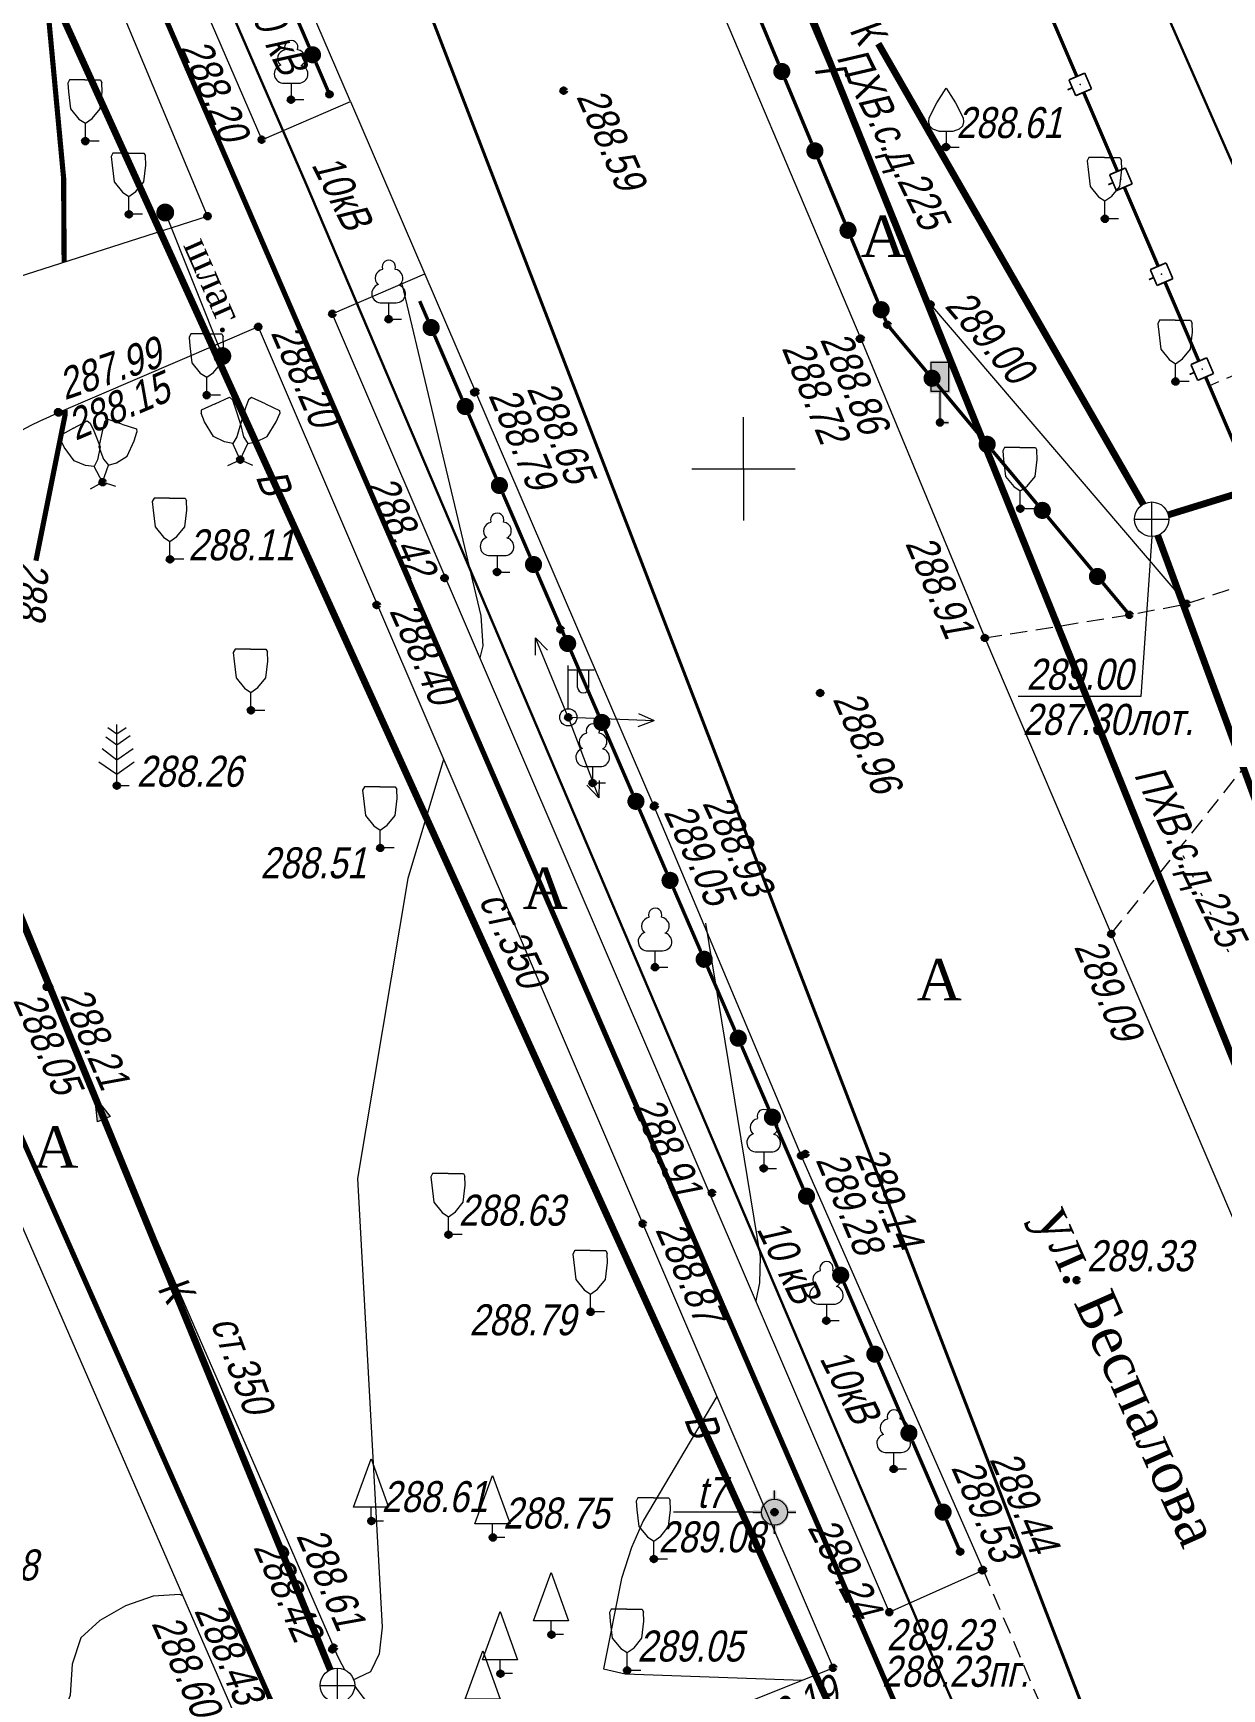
# Model space of a CAD drawing. Header units: metres. Extents: x 5191936 to 10384803, y 4968698 to 9938221.
# Drawn here: x 5192329.36 to 5192363.9, y 4969014.54 to 4969062.66 of the extents above; entities that cross this region are included whole.
import ezdxf

# ---------------------------------------------------------------- set-up
doc = ezdxf.new("R2010")
doc.units = ezdxf.units.M
doc.set_wipeout_variables(frame=1)
for name, pattern in [('71100000a', [1, 0, -1]), ('COMMUN', [6, 5, -1]), ('DASHED', [0.75, 0.5, -0.25]), ('DASHEDX2', [1.5, 1, -0.5])]:
    doc.linetypes.add(name, pattern=pattern)
doc.layers.get('0').update_dxf_attribs({"lineweight": 18})
for name, color, linetype, lineweight in [('51361800', 7, 'Continuous', 18), ('51472300', 7, 'Continuous', 18), ('71100000', 7, 'Continuous', 18), ('71133100', 7, 'Continuous', 18), ('71133200', 7, 'Continuous', 18), ('71133300', 7, 'Continuous', 18), ('71133600', 7, 'Continuous', 18), ('71133800', 7, 'Continuous', 18), ('82211000', 7, 'Continuous', 18), ('82212100', 7, 'Continuous', 18), ('Commun', 7, 'Continuous', 18), ('CONTOURS-LABEL', 7, 'Continuous', 18), ('ELE_SKLAD', 7, 'Continuous', 18), ('GEO_POINTS', 7, 'Continuous', 18), ('Grid', 7, 'Continuous', 18), ('Otm', 7, 'Continuous', 18), ('R_Поверхность9_CNT-MAJ', 7, 'Continuous', 18), ('R_Поверхность9_CNT-MIN', 7, 'Continuous', 18), ('Sit', 7, 'Continuous', 18), ('Text', 7, 'Continuous', 18), ('Text_com', 7, 'Continuous', 18), ('Us_znak', 7, 'Continuous', 18), ('Us_znak_fon', 7, 'Continuous', 18), ('Рамка и сетка', 7, 'Continuous', 18)]:
    doc.layers.add(name, color=color, linetype=linetype, lineweight=lineweight)
doc.styles.add('eskd', font='ESKD1.shx', dxfattribs={"width": 1.2, "oblique": 15})
doc.styles.get("Standard").update_dxf_attribs({"font": 'arial.ttf', "width": 0.8, "oblique": 13, "height": 0.9})
doc.styles.add('style1', font='times.ttf', dxfattribs={"height": 1})
doc.linetypes.add('KABELww_500', pattern='A,0.0001,-0.4,[131,ltypeshp.shx,S=0.4,R=90,X=0.4,Y=-0.4],0.2,[131,ltypeshp.shx,S=0.2,R=90,X=0.4,Y=-0.2],3.6,[131,ltypeshp.shx,S=0.2,R=-90,X=-0.4,Y=0.2],0.2,[131,ltypeshp.shx,S=0.4,R=-90,X=-0.4,Y=0.4],-0.8,4,-0.4', length=9.6001)
doc.linetypes.add('ПОДЗ_ЛИНИИ_СВЯЗИ', pattern='A,4.8,-0.2,[133,ltypeshp.shx,S=0.2,R=0,X=-0.2,Y=0],-0.2,4.8,-2', length=12)

# ---------------------------------------------------------------- blocks, each defined once
blk = doc.blocks.new('71133100')
for p, q in [((-0.39, 0.96), (0.43, 0.96)), ((0, 0.96), (0, 0)), ((0, 0), (0.75, 0))]:
    blk.add_line(p, q)
for centre, radius, start, end in [((-0.26, 2.38), 0.52, 101.09, 227.21), ((0.01, 3.04), 0.39, 339.52, 198.62), ((0.33, 2.4), 0.5, 301.87, 85.62), ((-0.439, 1.495), 0.538, 107.10582, 275.23057), ((0.46, 1.48), 0.52, 267.04, 76.7)]:
    blk.add_arc(centre, radius, start, end)
at = {"style": 'eskd', "oblique": 14.99998}
blk.add_attdef('Z', (1.702, -0.173), '', height=2, dxfattribs=at)
blk = doc.blocks.new('71133200')
for p, q in [((-0.924145, 3.560442), (-1.024145, 3.360442)), ((-1.024145, 3.360442), (-0.977382, 2.864397)), ((-0.024145, 3.560442), (-0.924145, 3.560442)), ((-0.024145, 3.560442), (0.875855, 3.560442)), ((0.875855, 3.560442), (0.958164, 3.395824)), ((0.975974, 2.864397), (0.958164, 3.395824)), ((-0.977382, 2.864397), (-0.861899, 1.88241)), ((0.861899, 1.88241), (0.975974, 2.864397)), ((-0.861899, 1.88241), (-0.374616, 1.28565)), ((-0.374616, 1.28565), (0, 1.039723)), ((0, 1.039723), (0.401375, 1.321765)), ((0, 0), (0, 1.039723)), ((0.401375, 1.321765), (0.861899, 1.88241)), ((0.8, 0), (0, 0))]:
    blk.add_line(p, q)
at = {"style": 'eskd', "oblique": 14.99997778}
blk.add_attdef('Z', (1.873004, -0.239356), '', height=2, dxfattribs=at)
blk = doc.blocks.new('KOVER')
at = {"layer": 'Us_znak', "lineweight": -2}
blk.add_hatch(color=0, dxfattribs=at).paths.add_polyline_path([(-0.21, 0, 1), (0.21, 0, 1)])
at = {"layer": 'Us_znak_fon', "true_color": 0xffffff}
blk.add_hatch(color=7, dxfattribs=at).paths.add_polyline_path([(-0.26, 0, 1), (0.26, 0, 1)])
at = {"layer": 'Us_znak', "color": 0, "lineweight": -2}
blk.add_circle((0, 0), 0.21, dxfattribs=at)
blk = doc.blocks.new('51472300')
for p, q in [((0, 0.5), (0, 3)), ((0, 2.75), (1.5, 2.75)), ((0.538, 1.74), (0.538, 2.75)), ((1.2, 1.74), (1.2, 2.75))]:
    blk.add_line(p, q)
at = {"color": 7}
for radius in [0.5, 0.05]:
    blk.add_circle((0, 0), radius, dxfattribs=at)
blk.add_arc((0.869, 1.752), 0.331, 182.15673, 357.84327)
at = {"oblique": 15}
blk.add_attdef('Z', (1.021, -1.366), '', height=2, dxfattribs=at)
blk = doc.blocks.new('NAPR')
at = {"layer": 'Us_znak', "color": 0, "linetype": 'Continuous', "lineweight": -2}
for p in [(-0.191, 2.038), (0.189, 2.037)]:
    blk.add_line(p, (0, 2.5), dxfattribs=at)
blk.add_lwpolyline([(0, 0), (0, 2.5)], dxfattribs=at)
blk = doc.blocks.new('71133800')
blk.add_lwpolyline([(0.71, 0), (0, 0), (0, 0.8), (-1.03, 0.8), (0, 3.61), (1.01, 0.8), (-0.03, 0.8)])
at = {"style": 'eskd', "oblique": 15}
blk.add_attdef('Z', (1.573, -0.805), '', height=2, dxfattribs=at)
blk = doc.blocks.new('71133600')
for p, q in [((-0.52, 3.393), (0, 3.023)), ((0, 3.023), (0.55, 3.393)), ((-0.86, 2.163), (0, 1.513)), ((0, 1.513), (0.96, 2.163))]:
    blk.add_line(p, q)
for points in [[(-0.64, 2.838), (0, 2.368), (0, 2.368), (0.78, 2.928)], [(0.71, 0), (0, 0), (0, 3.55)], [(-1.05, 1.38), (0, 0.67), (1, 1.38)]]:
    blk.add_lwpolyline(points)
at = {"style": 'eskd', "oblique": 14.99998}
blk.add_attdef('Z', (2.033, -0.191), '', height=2, dxfattribs=at)
blk = doc.blocks.new('ZNAK')
at = {"layer": 'Us_znak_fon', "true_color": 0xffffff}
blk.add_hatch(color=7, dxfattribs=at).paths.add_polyline_path([(0.3, 1.8), (-0.3, 1.8), (-0.3, 0.85), (-0.05, 0.85), (-0.05, -0.05), (0.25, -0.05), (0.25, 0.05), (0.05, 0.05), (0.05, 0.85), (0.3, 0.85)])
at = {"layer": 'Us_znak', "color": 0, "linetype": 'Continuous', "lineweight": -2, "ltscale": 10}
blk.add_lwpolyline([(-0.25, 1.75), (0.25, 1.75), (0.25, 0.9), (-0.25, 0.9)], close=True, dxfattribs=at)
at = {"layer": 'Us_znak', "linetype": 'DASHEDX2', "ltscale": 10}
blk.add_lwpolyline([(0, 0.9), (0, 0), (0.25, 0)], dxfattribs=at)
blk = doc.blocks.new('71133300')
for p, q in [((0, 0.91), (0, 0)), ((0, 0), (0.76, 0))]:
    blk.add_line(p, q)
blk.add_lwpolyline([(0, 0.91), (-0.385, 0.91), (-0.76, 1.03), (-0.95, 1.21), (-1.01, 1.47), (-0.99, 1.69), (-0.54, 2.57), (0, 3.42), (0.54, 2.57), (0.99, 1.69), (1.01, 1.47), (0.95, 1.21), (0.76, 1.03), (0.385, 0.91)], close=True)
at = {"style": 'eskd', "oblique": 15}
blk.add_attdef('Z', (1.77, -0.69), '', height=2, dxfattribs=at)
blk = doc.blocks.new('*U58')
at = {"layer": '82211000', "linetype": 'Continuous', "ltscale": 0.5}
for points in [[(5192318.876, 4969103.266, 1), (5192318.535, 4969103.632, 1)], [(5192320.791, 4969100.965, 1), (5192320.465, 4969101.344, 1)], [(5192321.829, 4969098.573, 1), (5192321.632, 4969099.033, 1)], [(5192322.81, 4969096.273, 1), (5192322.614, 4969096.733, 1)], [(5192323.791, 4969093.974, 1), (5192323.595, 4969094.434, 1)], [(5192324.772, 4969091.675, 1), (5192324.576, 4969092.135, 1)], [(5192325.753, 4969089.375, 1), (5192325.557, 4969089.835, 1)], [(5192326.735, 4969087.076, 1), (5192326.538, 4969087.536, 1)], [(5192327.717, 4969084.777, 1), (5192327.52, 4969085.236, 1)], [(5192328.702, 4969082.479, 1), (5192328.505, 4969082.939, 1)], [(5192329.687, 4969080.182, 1), (5192329.49, 4969080.641, 1)], [(5192330.673, 4969077.884, 1), (5192330.476, 4969078.343, 1)], [(5192331.658, 4969075.586, 1), (5192331.461, 4969076.046, 1)], [(5192332.644, 4969073.289, 1), (5192332.447, 4969073.748, 1)], [(5192333.63, 4969070.992, 1), (5192333.433, 4969071.451, 1)], [(5192334.616, 4969068.694, 1), (5192334.419, 4969069.154, 1)], [(5192335.602, 4969066.397, 1), (5192335.405, 4969066.857, 1)], [(5192336.589, 4969064.1, 1), (5192336.391, 4969064.559, 1)], [(5192337.575, 4969061.803, 1), (5192337.378, 4969062.262, 1)]]:
    blk.add_hatch(color=256, dxfattribs=at).paths.add_polyline_path(points, flags=0)
at = {"layer": '82211000', "ltscale": 0.5, "const_width": 0.1}
blk.add_lwpolyline([(5192318.528, 4969103.624, 0.104596), (5192317.469, 4969104.242, 0.104596)], format="xyb", dxfattribs=at)
at = {"layer": '82211000', "linetype": 'Continuous', "ltscale": 0.5}
for points in [[(5192320.465, 4969101.344, 0.1, 0.1, -0.006177), (5192318.898, 4969103.219, 0.1, 0.1, 0.004219), (5192318.868, 4969103.259, 0, 0, 0)], [(5192321.632, 4969099.033, 0.1, 0.1, 0), (5192320.824, 4969100.927, 0.1, 0.1, -0.000126), (5192320.791, 4969100.965, 0, 0, 0)], [(5192327.52, 4969085.236, 0.1, 0.1, 0), (5192327.476, 4969085.338, 0.1, 0.1, 0), (5192326.735, 4969087.076, 0, 0, 0)], [(5192332.447, 4969073.748, 0.1, 0.1, 0), (5192331.9, 4969075.021, 0.1, 0.1, 0), (5192331.658, 4969075.586, 0, 0, 0)]]:
    blk.add_lwpolyline(points, format="xyseb", dxfattribs=at)
at = {"layer": '82211000', "linetype": 'Continuous', "ltscale": 0.5, "const_width": 0.1}
for points in [[(5192322.614, 4969096.733), (5192321.829, 4969098.573)], [(5192323.595, 4969094.434), (5192322.81, 4969096.273)], [(5192324.576, 4969092.135), (5192323.791, 4969093.974)], [(5192325.557, 4969089.835), (5192324.772, 4969091.675)], [(5192326.538, 4969087.536), (5192325.753, 4969089.375)], [(5192328.505, 4969082.939), (5192327.717, 4969084.777)], [(5192329.49, 4969080.641), (5192328.702, 4969082.479)], [(5192330.476, 4969078.343), (5192329.687, 4969080.182)], [(5192331.461, 4969076.046), (5192330.673, 4969077.884)], [(5192333.433, 4969071.451), (5192332.644, 4969073.289)], [(5192334.419, 4969069.154), (5192333.63, 4969070.992)], [(5192335.405, 4969066.857), (5192334.616, 4969068.694)], [(5192336.391, 4969064.559), (5192335.602, 4969066.397)], [(5192337.378, 4969062.262), (5192336.589, 4969064.1)]]:
    blk.add_lwpolyline(points, dxfattribs=at)
at = {"layer": '82211000', "linetype": 'Continuous', "ltscale": 0.5, "flags": 128}
blk.add_lwpolyline([(5192337.969, 4969060.884, 0.1, 0.1, 0), (5192337.575, 4969061.803, 0, 0, 0)], format="xyseb", dxfattribs=at)
blk = doc.blocks.new('*U62')
at = {"layer": '82211000', "linetype": 'Continuous', "ltscale": 0.5}
for points in [[(5192351.017, 4969061.776, 1), (5192351.209, 4969061.315, 1)], [(5192351.979, 4969059.469, 1), (5192352.171, 4969059.007, 1)], [(5192352.941, 4969057.161, 1), (5192353.133, 4969056.7, 1)], [(5192353.903, 4969054.854, 1), (5192354.095, 4969054.392, 1)], [(5192355.319, 4969052.822, 1), (5192355.64, 4969052.438, 1)], [(5192356.921, 4969050.902, 1), (5192357.241, 4969050.518, 1)], [(5192358.523, 4969048.983, 1), (5192358.843, 4969048.599, 1)], [(5192360.124, 4969047.063, 1), (5192360.445, 4969046.679, 1)]]:
    blk.add_hatch(color=256, dxfattribs=at).paths.add_polyline_path(points, flags=0)
at = {"layer": '82211000', "linetype": 'Continuous', "ltscale": 0.5, "const_width": 0.1}
for points in [[(5192350.247, 4969063.622), (5192351.017, 4969061.776)], [(5192351.209, 4969061.315), (5192351.979, 4969059.469)], [(5192352.171, 4969059.007), (5192352.941, 4969057.161)], [(5192353.133, 4969056.7), (5192353.903, 4969054.854)], [(5192355.64, 4969052.438), (5192356.921, 4969050.902)], [(5192357.241, 4969050.518), (5192358.523, 4969048.983)], [(5192358.843, 4969048.599), (5192360.124, 4969047.063)]]:
    blk.add_lwpolyline(points, dxfattribs=at)
at = {"layer": '82211000', "linetype": 'Continuous', "ltscale": 0.5}
blk.add_lwpolyline([(5192354.095, 4969054.392, 0.1, 0.1, 0), (5192354.181, 4969054.186, 0.1, 0.1, 0), (5192355.319, 4969052.822, 0, 0, 0)], format="xyseb", dxfattribs=at)
at = {"layer": '82211000', "ltscale": 0.5, "const_width": 0.1}
blk.add_lwpolyline([(5192360.445, 4969046.679), (5192361.214, 4969045.757)], dxfattribs=at)
blk = doc.blocks.new('*U63')
at = {"layer": '82212100', "linetype": 'Continuous', "ltscale": 0.5}
for points in [[(5192359.795, 4969061.148, 1), (5192359.775, 4969061.194, 1)], [(5192360.976, 4969058.39, 1), (5192360.957, 4969058.436, 1)], [(5192362.158, 4969055.633, 1), (5192362.138, 4969055.679, 1)], [(5192363.339, 4969052.875, 1), (5192363.32, 4969052.921, 1)]]:
    blk.add_hatch(color=256, dxfattribs=at).paths.add_polyline_path(points, flags=0)
for points, const_width in [([(5192358.702, 4969063.699), (5192359.686, 4969061.401)], 0.1), ([(5192359.457, 4969061.302), (5192359.916, 4969061.499)], 0.05), ([(5192359.654, 4969060.843), (5192359.457, 4969061.302)], 0.05), ([(5192359.916, 4969061.499), (5192360.113, 4969061.039)], 0.05), ([(5192359.555, 4969061.072), (5192359.417, 4969061.013)], 0.05), ([(5192360.113, 4969061.039), (5192359.654, 4969060.843)], 0.05), ([(5192359.883, 4969060.941), (5192360.868, 4969058.643)], 0.1), ([(5192360.638, 4969058.545), (5192361.098, 4969058.742)], 0.05), ([(5192360.835, 4969058.085), (5192360.638, 4969058.545)], 0.05), ([(5192361.098, 4969058.742), (5192361.295, 4969058.282)], 0.05), ([(5192360.737, 4969058.315), (5192360.599, 4969058.256)], 0.05), ([(5192361.295, 4969058.282), (5192360.835, 4969058.085)], 0.05), ([(5192361.065, 4969058.183), (5192362.05, 4969055.886)], 0.1), ([(5192361.82, 4969055.787), (5192362.279, 4969055.984)], 0.05), ([(5192362.279, 4969055.984), (5192362.476, 4969055.524)], 0.05), ([(5192361.918, 4969055.557), (5192361.78, 4969055.498)], 0.05), ([(5192362.017, 4969055.327), (5192361.82, 4969055.787)], 0.05), ([(5192362.476, 4969055.524), (5192362.017, 4969055.327)], 0.05), ([(5192362.246, 4969055.426), (5192363.231, 4969053.128)], 0.1), ([(5192363.001, 4969053.03), (5192363.461, 4969053.226)], 0.05), ([(5192363.198, 4969052.57), (5192363.001, 4969053.03)], 0.05), ([(5192363.461, 4969053.226), (5192363.658, 4969052.767)], 0.05), ([(5192363.1, 4969052.8), (5192362.962, 4969052.741)], 0.05), ([(5192363.658, 4969052.767), (5192363.198, 4969052.57)], 0.05), ([(5192363.428, 4969052.668), (5192364.413, 4969050.37)], 0.1)]:
    blk.add_lwpolyline(points, dxfattribs=dict(at, const_width=const_width))
blk = doc.blocks.new('*U68')
at = {"layer": '82211000', "linetype": 'Continuous', "ltscale": 0.5}
for points in [[(5192341.023, 4969053.875, 1), (5192340.824, 4969054.334, 1)], [(5192342.014, 4969051.58, 1), (5192341.816, 4969052.039, 1)], [(5192343.006, 4969049.285, 1), (5192342.808, 4969049.744, 1)], [(5192343.998, 4969046.99, 1), (5192343.799, 4969047.449, 1)], [(5192344.989, 4969044.695, 1), (5192344.791, 4969045.154, 1)], [(5192345.981, 4969042.4, 1), (5192345.783, 4969042.859, 1)], [(5192346.973, 4969040.105, 1), (5192346.775, 4969040.564, 1)], [(5192347.965, 4969037.81, 1), (5192347.766, 4969038.269, 1)], [(5192348.956, 4969035.516, 1), (5192348.758, 4969035.975, 1)], [(5192349.948, 4969033.221, 1), (5192349.75, 4969033.68, 1)], [(5192350.94, 4969030.926, 1), (5192350.741, 4969031.385, 1)], [(5192351.932, 4969028.631, 1), (5192351.733, 4969029.09, 1)], [(5192352.923, 4969026.336, 1), (5192352.725, 4969026.795, 1)], [(5192353.915, 4969024.041, 1), (5192353.717, 4969024.5, 1)], [(5192354.907, 4969021.746, 1), (5192354.708, 4969022.205, 1)], [(5192355.898, 4969019.451, 1), (5192355.7, 4969019.91, 1)]]:
    blk.add_hatch(color=256, dxfattribs=at).paths.add_polyline_path(points, flags=0)
at = {"layer": '82211000', "ltscale": 0.5, "const_width": 0.1}
blk.add_lwpolyline([(5192340.824, 4969054.334), (5192340.591, 4969054.873)], dxfattribs=at)
at = {"layer": '82211000', "linetype": 'Continuous', "ltscale": 0.5, "const_width": 0.1}
for points in [[(5192341.816, 4969052.039), (5192341.023, 4969053.875)], [(5192342.808, 4969049.744), (5192342.014, 4969051.58)], [(5192343.799, 4969047.449), (5192343.006, 4969049.285)], [(5192344.791, 4969045.154), (5192343.998, 4969046.99)], [(5192345.783, 4969042.859), (5192344.989, 4969044.695)], [(5192346.775, 4969040.564), (5192345.981, 4969042.4)], [(5192347.766, 4969038.269), (5192346.973, 4969040.105)], [(5192348.758, 4969035.975), (5192347.965, 4969037.81)], [(5192349.75, 4969033.68), (5192348.956, 4969035.516)], [(5192350.741, 4969031.385), (5192349.948, 4969033.221)], [(5192351.733, 4969029.09), (5192350.94, 4969030.926)], [(5192352.725, 4969026.795), (5192351.932, 4969028.631)], [(5192353.717, 4969024.5), (5192352.923, 4969026.336)], [(5192354.708, 4969022.205), (5192353.915, 4969024.041)], [(5192355.7, 4969019.91), (5192354.907, 4969021.746)]]:
    blk.add_lwpolyline(points, dxfattribs=at)
at = {"layer": '82211000', "linetype": 'Continuous', "ltscale": 0.5, "flags": 128}
blk.add_lwpolyline([(5192356.295, 4969018.533, 0.1, 0.1, 0), (5192355.898, 4969019.451, 0, 0, 0)], format="xyseb", dxfattribs=at)
blk = doc.blocks.new('51361800a')
at = {"style": 'eskd', "oblique": 15}
for tag, p in [('Z', (1.722, 1.4)), ('Z1', (1.722, -1)), ('Z2', (1.722, -3.4))]:
    blk.add_attdef(tag, p, '', height=2, dxfattribs=at)
at = {"color": 7}
blk.add_wipeout([(-0.098, 1), (-0.292, 0.962), (-0.474, 0.886), (-0.637, 0.777), (-0.777, 0.637), (-0.886, 0.474), (-0.962, 0.292), (-1, 0.098), (-1, -0.098), (-0.962, -0.292), (-0.886, -0.474), (-0.777, -0.637), (-0.637, -0.777), (-0.474, -0.886), (-0.292, -0.962), (-0.098, -1), (0.098, -1), (0.292, -0.962), (0.474, -0.886), (0.637, -0.777), (0.777, -0.637), (0.886, -0.474), (0.962, -0.292), (1, -0.098), (1, 0.098), (0.962, 0.292), (0.886, 0.474), (0.777, 0.637), (0.637, 0.777), (0.474, 0.886), (0.292, 0.962), (0.098, 1)], dxfattribs=at)
for p, q in [((0, -1), (0, 1)), ((-1, 0), (1, 0))]:
    blk.add_line(p, q)
blk.add_circle((0, 0), 1)
blk = doc.blocks.new('A$C52264BE2')
at = {"layer": 'Sit'}
h = blk.add_hatch(color=32, dxfattribs=at)
h.dxf.hatch_style = 1
h.paths.add_polyline_path([(0, 0.374), (0.714, 0.443), (0.15, 0)])
at = {"layer": 'Sit', "color": 32, "elevation": 285.308}
blk.add_lwpolyline([(0, 0.374), (0.714, 0.443), (0.15, 0), (0, 0.374)], dxfattribs=at)
blk = doc.blocks.new('POINT')
at = {"layer": 'Us_znak', "linetype": 'Continuous', "lineweight": -2}
h = blk.add_hatch(color=0, dxfattribs=at)
edge = h.paths.add_edge_path()
edge.add_arc((0, 0), 0.05, 0, 360)
at = {"layer": 'Us_znak_fon', "linetype": 'Continuous', "true_color": 0xffffff}
blk.add_hatch(color=7, dxfattribs=at).paths.add_polyline_path([(-0.422, 0.05, -0.346708), (-0.05, 0.422), (-0.05, 0.625), (0.05, 0.625), (0.05, 0.422, -0.346708), (0.422, 0.05), (0.625, 0.05), (0.625, -0.05), (0.422, -0.05, -0.346708), (0.05, -0.422), (0.05, -0.625), (-0.05, -0.625), (-0.05, -0.422, -0.346708), (-0.422, -0.05), (-0.625, -0.05), (-0.625, 0.05)])
at = {"layer": 'Us_znak', "color": 0, "linetype": 'Continuous', "lineweight": -2}
for p, q in [((0, 0.375), (0, 0.625)), ((-0.625, 0), (-0.375, 0)), ((0.375, 0), (0.625, 0)), ((0, -0.625), (0, -0.375))]:
    blk.add_line(p, q, dxfattribs=at)
for radius in [0.375, 0.05]:
    blk.add_circle((0, 0), radius, dxfattribs=at)
blk = doc.blocks.new('GRID')
at = {"layer": 'Grid', "color": 104}
blk.add_line((-1.5, 0), (1.5, 0), dxfattribs=at)
for points in [[(0, 0), (0, 1.5)], [(0, 0), (0, -1.5)]]:
    blk.add_lwpolyline(points, dxfattribs=at)

msp = doc.modelspace()

# ---------------------------------------------------------------- linework, layer by layer
at = {"color": 192, "linetype": 'ПОДЗ_ЛИНИИ_СВЯЗИ', "lineweight": 60, "ltscale": 0.4, "const_width": 0.15, "flags": 128}
for points, elevation in [([(5192339.352, 4969007.237), (5192296.579, 4969103.86)], 290.481), ([(5192362.707, 4968994.942), (5192329.96, 4969070.585)], 290.074)]:
    msp.add_lwpolyline(points, dxfattribs=dict(at, elevation=elevation))
at = {"layer": '71100000', "linetype": '71100000a', "ltscale": 0.5, "elevation": 288.208, "flags": 128}
msp.add_lwpolyline([(5192364.865, 4969034.323), (5192362.677, 4969038.976)], dxfattribs=at)
at = {"layer": 'Commun', "color": 1, "linetype": 'KABELww_500', "lineweight": 30, "elevation": 289.986, "flags": 128}
msp.add_lwpolyline([(5192382.466, 4969011.289), (5192370.473, 4969044.589), (5192358.264, 4969072.423), (5192342.751, 4969108.924), (5192335.712, 4969126.684)], dxfattribs=at)
at = {"layer": 'Commun', "color": 1, "linetype": 'KABELww_500', "lineweight": 30, "flags": 128}
msp.add_lwpolyline([(5192313.741, 4969113.03), (5192318.688, 4969101.205), (5192326.535, 4969083.027), (5192337.274, 4969058.319), (5192355.261, 4969016.032), (5192359.208, 4969007.01), (5192365.761, 4968992.071), (5192384.47, 4968949.726), (5192398.816, 4968916.917), (5192412.72, 4968884.388), (5192424.626, 4968856.733), (5192424.626, 4968856.733)], dxfattribs=at)
at = {"layer": 'Commun', "color": 4, "linetype": 'COMMUN', "ltscale": 0.7, "const_width": 0.2, "elevation": 287.906, "flags": 128}
msp.add_lwpolyline([(5192341.493, 4969089.082), (5192372.739, 4969011.765)], dxfattribs=at)
at = {"layer": 'Commun', "color": 106, "linetype": 'COMMUN', "ltscale": 0.7, "const_width": 0.2, "elevation": 288.015, "flags": 128}
msp.add_lwpolyline([(5192330.211, 4969063.147), (5192353.841, 4969011.103), (5192382.537, 4968939.632), (5192407.44, 4968884.601)], dxfattribs=at)
at = {"layer": 'Commun', "color": 32, "linetype": 'COMMUN', "ltscale": 0.7, "const_width": 0.2, "flags": 128}
for points, elevation in [([(5192361.613, 4969048.969), (5192353.917, 4969062.356)], 288.999), ([(5192379.98, 4969054.102), (5192362.347, 4969048.663)], 289.283), ([(5192362.036, 4969048.065), (5192366.039, 4969037.206), (5192372.288, 4969022.202)], 289.283)]:
    msp.add_lwpolyline(points, dxfattribs=dict(at, elevation=elevation))
msp.add_lwpolyline([(5192337.993, 4969015.097), (5192322.195, 4969053.561)], dxfattribs=at)
at = {"layer": 'GEO_POINTS', "lineweight": 60}
for centre in [(5192336.853, 4969060.728, 288.455), (5192337.969, 4969060.884, 288.491), (5192344.774, 4969060.989, 288.588), (5192330.876, 4969059.522, 288.015), (5192336.001, 4969059.563, 288.199), (5192355.886, 4969059.351, 288.614), (5192332.141, 4969057.396, 288.188), (5192333.197, 4969057.448, 288.199), (5192334.427, 4969057.341, 288.138), (5192360.501, 4969057.265, 288.754), (5192338.052, 4969054.502, 288.254), (5192355.432, 4969054.775, 289.001), (5192335.899, 4969054.125, 288.196), (5192339.688, 4969054.347, 288.638), (5192354.181, 4969054.186, 288.959), (5192353.382, 4969053.777, 288.72), (5192353.406, 4969053.78, 288.862), (5192334.857, 4969053.276, 288.265), (5192362.554, 4969052.535, 288.844), (5192334.403, 4969052.14, 288.182), (5192342.179, 4969052.221, 288.789), (5192342.216, 4969052.237, 288.649), (5192330.08, 4969051.646, 287.993), (5192330.104, 4969051.635, 288.152), (5192355.707, 4969051.345, 288.826), (5192335.377, 4969050.265, 288.227), (5192331.378, 4969049.61, 288.042), (5192358.043, 4969048.839, 288.973), (5192361.872, 4969048.518, 288.999), (5192333.334, 4969047.37, 288.113), (5192341.313, 4969046.826, 288.421), (5192342.838, 4969046.998, 288.715), (5192339.34, 4969046.041, 288.399), (5192362.876, 4969046.076, 289.163), (5192344.68, 4969045.334, 288.887), (5192361.214, 4969045.757, 289.153), (5192357.012, 4969045.085, 288.911), (5192352.228, 4969043.483, 288.956), (5192335.687, 4969042.98, 288.198), (5192344.91, 4969042.779, 288.904), (5192331.79, 4969040.79, 288.255), (5192345.617, 4969040.869, 288.99), (5192347.397, 4969040.192, 289.045), (5192347.419, 4969040.212, 288.927), (5192339.445, 4969038.982, 288.508), (5192360.686, 4969036.481, 289.094), (5192347.428, 4969035.516, 289.009), (5192329.751, 4969034.945, 288.052), (5192329.823, 4969034.94, 288.213), (5192351.676, 4969030.037, 289.283), (5192351.797, 4969030.09, 289.143), (5192350.586, 4969029.669, 289.166), (5192349.086, 4969028.953, 288.909), (5192347.072, 4969028.062, 288.868), (5192341.428, 4969027.745, 288.632), (5192359.68, 4969026.421, 289.33), (5192345.557, 4969025.499, 288.793), (5192352.407, 4969025.246, 289.329), (5192354.363, 4969020.936, 289.379), (5192339.189, 4969019.422, 288.607), (5192350.9, 4969019.679, 289.076), (5192342.718, 4969018.944, 288.745), (5192356.295, 4969018.533, 289.431), (5192347.394, 4969018.318, 289.03), (5192356.935, 4969017.987, 289.527), (5192356.961, 4969017.999, 289.435), (5192354.235, 4969016.773, 289.241), (5192344.421, 4969016.12, 288.96), (5192338.052, 4969015.694, 288.421), (5192338.092, 4969015.742, 288.609), (5192342.939, 4969014.987, 288.93), (5192346.619, 4969015.079, 289.05), (5192352.603, 4969015.157, 289.194), (5192338.202, 4969014.643, 288.52)]:
    msp.add_circle(centre, 0.06, dxfattribs=at)
at = {"layer": 'R_Поверхность9_CNT-MAJ', "color": 32, "const_width": 0.15, "elevation": 288, "flags": 128}
for points in [[(5192329.242, 4969069.711), (5192329.232, 4969069.314), (5192330.244, 4969058.45), (5192330.259, 4969056.005)], [(5192330.284, 4969051.713), (5192330.285, 4969051.56), (5192329.439, 4969047.33)]]:
    msp.add_lwpolyline(points, dxfattribs=at)
at = {"layer": 'R_Поверхность9_CNT-MIN', "color": 32, "flags": 128}
for points, elevation in [([(5192340.071, 4969055.372), (5192342.368, 4969045.728), (5192342.422, 4969044.858), (5192342.341, 4969044.502)], 288.5), ([(5192341.287, 4969041.556), (5192340.247, 4969038.091), (5192338.779, 4969029.378), (5192339.502, 4969016.34), (5192339.411, 4969015.567), (5192339.158, 4969015.035), (5192338.606, 4969014.777)], 288.5), ([(5192348.898, 4969036.792), (5192350.48, 4969027.095), (5192350.469, 4969026.342), (5192350.356, 4969025.816)], 289), ([(5192349.223, 4969023.042), (5192347.087, 4969019.424), (5192346.743, 4969018.654), (5192346.453, 4969017.75), (5192345.935, 4969015.128), (5192346.557, 4969014.981), (5192351.716, 4969014.801)], 289), ([(5192333.71, 4969017.25), (5192333.62, 4969017.289), (5192332.851, 4969017.238), (5192332.04, 4969016.958), (5192331.301, 4969016.53), (5192330.745, 4969016.032), (5192330.488, 4969015.263), (5192330.436, 4969014.36), (5192330.159, 4969013.631), (5192329.615, 4969013.232), (5192328.903, 4969012.963), (5192328.058, 4969012.831)], 288.5)]:
    msp.add_lwpolyline(points, dxfattribs=dict(at, elevation=elevation))
at = {"layer": 'Sit', "flags": 128}
for points, elevation in [([(5192331.253, 4969106.111), (5192335.733, 4969095.565), (5192340.796, 4969083.675), (5192348.172, 4969066.147), (5192353.406, 4969053.78), (5192357.012, 4969045.085)], 287.59), ([(5192316.629, 4969104.948), (5192321.542, 4969093.376), (5192326.939, 4969080.664), (5192331.893, 4969069.051), (5192336.001, 4969059.563), (5192336.001, 4969059.563)], 287.405), ([(5192328.408, 4969055.412), (5192334.427, 4969057.341), (5192329.91, 4969068.147), (5192322.501, 4969085.514)], 287.961), ([(5192343.334, 4969083.05), (5192350.159, 4969067.122), (5192355.432, 4969054.775), (5192362.876, 4969046.076)], 287.746), ([(5192336.001, 4969059.563), (5192338.577, 4969060.674)], 287.405), ([(5192338.577, 4969060.674), (5192342.275, 4969052.099)], 287.405), ([(5192333.197, 4969057.448), (5192334.857, 4969053.276)], 288.199), ([(5192338.052, 4969054.502), (5192340.739, 4969055.661)], 288.254), ([(5192338.052, 4969054.502), (5192354.235, 4969016.773)], 288.254), ([(5192335.899, 4969054.125), (5192352.603, 4969015.157)], 288.265), ([(5192342.216, 4969052.237), (5192347.397, 4969040.192), (5192351.676, 4969030.037), (5192356.961, 4969017.999)], 288.649), ([(5192361.862, 4969048.035), (5192361.547, 4969043.379), (5192357.982, 4969043.379)], 289.283), ([(5192357.012, 4969045.085), (5192360.686, 4969036.481), (5192365.791, 4969024.548), (5192376.42, 4968999.523), (5192384.361, 4968980.775), (5192390.592, 4968966.074), (5192395.43, 4968954.653), (5192400.395, 4968943.125), (5192407.902, 4968925.402), (5192412.241, 4968915.107)], 287.59), ([(5192350.275, 4969019.679), (5192347.965, 4969019.679)], 289.076), ([(5192354.235, 4969016.773), (5192356.961, 4969017.998)], 288.254)]:
    msp.add_lwpolyline(points, dxfattribs=dict(at, elevation=elevation))
for points, elevation in [([(5192338.577, 4969060.674), (5192332.314, 4969075.199), (5192327.89, 4969085.515), (5192321.21, 4969101.169, 0.047662), (5192319.247, 4969103.503, 0.193913), (5192316.629, 4969104.948, 0.065939), (5192314.194, 4969104.922, 0.067327), (5192312.366, 4969104.403), (5192304.957, 4969101.172)], 287.405), ([(5192335.899, 4969054.125), (5192330.104, 4969051.635, 0.081069), (5192326.078, 4969049.068, 0.260187), (5192325.074, 4969046.159), (5192329.751, 4969034.945), (5192338.092, 4969015.742, 0.158694), (5192340.904, 4969012.565, 0.188423), (5192344.652, 4969011.964), (5192352.603, 4969015.157)], 288.196), ([(5192325.028, 4969003.792), (5192333.85, 4969007.464, 0.428), (5192335.265, 4969013.677), (5192326.524, 4969033.754), (5192321.682, 4969044.85, 0.215284), (5192320.16, 4969046.227, 0.196735), (5192319.102, 4969046.145), (5192316.242, 4969044.957)], 288.784)]:
    msp.add_lwpolyline(points, format="xyb", dxfattribs=dict(at, elevation=elevation))
at = {"layer": 'Sit', "linetype": 'DASHED', "flags": 128}
for points, elevation in [([(5192370.011, 4969055.185), (5192363.538, 4969052.412)], 288.941), ([(5192357.012, 4969045.085), (5192361.214, 4969045.757), (5192362.876, 4969046.076), (5192366.849, 4969047.421), (5192371.158, 4969051.774)], 287.59), ([(5192360.686, 4969036.481), (5192365.585, 4969042.622), (5192372.728, 4969045.497), (5192377.124, 4969047.418), (5192379.999, 4969048.61)], 287.59), ([(5192356.961, 4969017.999), (5192358.87, 4969013.516)], 288.649)]:
    msp.add_lwpolyline(points, dxfattribs=dict(at, elevation=elevation))

# ---------------------------------------------------------------- block references
at = {"layer": '51472300', "color": 7, "xscale": 0.5, "yscale": 0.5, "zscale": 0.5}
msp.add_blockref('51472300', (5192344.91, 4969042.779, 288.904), dxfattribs=at)
at = {"layer": '71133100', "color": 7, "xscale": 0.5, "yscale": 0.5, "zscale": 0.5}
for p in [(5192336.853, 4969060.728, 288.455), (5192339.688, 4969054.347, 288.638), (5192342.838, 4969046.998, 288.715), (5192345.617, 4969040.869, 288.99), (5192347.428, 4969035.516, 289.009), (5192350.586, 4969029.669, 289.166), (5192352.407, 4969025.246, 289.329), (5192354.363, 4969020.936, 289.379)]:
    msp.add_blockref('71133100', p, dxfattribs=at)
at = {"layer": '71133200', "color": 7, "xscale": 0.5, "yscale": 0.5, "zscale": 0.5}
for p in [(5192330.876, 4969059.522, 288.015), (5192332.141, 4969057.396, 288.188), (5192360.501, 4969057.265, 288.754), (5192362.554, 4969052.535, 288.844), (5192334.403, 4969052.14, 288.182), (5192358.043, 4969048.839, 288.973), (5192333.334, 4969047.37, 288.113), (5192335.687, 4969042.98, 288.198), (5192339.445, 4969038.982, 288.508), (5192341.428, 4969027.745, 288.632), (5192345.557, 4969025.499, 288.793), (5192347.394, 4969018.318, 289.03), (5192346.619, 4969015.079, 289.05)]:
    msp.add_blockref('71133200', p, dxfattribs=at)
at = {"layer": '71133200', "color": 7}
for p, xscale, yscale, zscale, rotation in [((5192335.377, 4969050.265, 288.227), -0.5, 0.5, 0.5, 24.47386232622312), ((5192335.377, 4969050.265, 288.227), 0.5, 0.5, 0.5, 335.2706207009498), ((5192331.378, 4969049.61, 288.042), -0.4999999999999999, 0.4999999999999999, 0.4999999999999999, 28.72744779248128), ((5192331.378, 4969049.61, 288.042), 0.4999999999999999, 0.4999999999999999, 0.4999999999999999, 341.401227092398)]:
    msp.add_blockref('71133200', p, dxfattribs=dict(at, xscale=xscale, yscale=yscale, zscale=zscale, rotation=rotation))
at = {"layer": '71133300', "color": 7, "xscale": 0.5, "yscale": 0.5, "zscale": 0.5}
msp.add_blockref('71133300', (5192355.886, 4969059.351, 288.614), dxfattribs=at)
at = {"layer": '71133600', "color": 7, "xscale": 0.5, "yscale": 0.5, "zscale": 0.5}
msp.add_blockref('71133600', (5192331.79, 4969040.79, 288.255), dxfattribs=at)
at = {"layer": '71133800', "color": 7, "xscale": 0.5, "yscale": 0.5, "zscale": 0.5}
for p in [(5192339.182, 4969019.422, 288.607), (5192342.711, 4969018.944, 288.745), (5192344.414, 4969016.12, 288.96), (5192342.932, 4969014.987, 288.93), (5192342.424, 4969013.843, 288.973)]:
    msp.add_blockref('71133800', p, dxfattribs=at)
at = {"layer": '82211000', "color": 7}
for name in ['*U62', '*U58', '*U68']:
    msp.add_blockref(name, (0, 0), dxfattribs=at)
at = {"layer": '82212100', "color": 7}
msp.add_blockref('*U63', (0, 0), dxfattribs=at)
at = {"layer": 'Grid', "color": 7, "linetype": 'Continuous'}
msp.add_blockref('GRID', (5192350, 4969050), dxfattribs=at)
msp.add_blockref('GRID', (5192350, 4969050), dxfattribs=at)
at = {"layer": 'Sit', "color": 7, "linetype": 'Continuous'}
for name, p in [('KOVER', (5192333.197, 4969057.448, 288.199)), ('KOVER', (5192334.857, 4969053.276, 288.265)), ('ZNAK', (5192355.707, 4969051.345, 288.826)), ('POINT', (5192350.9, 4969019.679, 289.076))]:
    msp.add_blockref(name, p, dxfattribs=at)
at = {"layer": 'Sit', "color": 7, "linetype": 'Continuous', "rotation": 22.53825370905681}
msp.add_blockref('NAPR', (5192344.91, 4969042.779, 288.904), dxfattribs=at)
at = {"layer": 'Sit', "color": 7, "linetype": 'Continuous', "xscale": -1}
for rotation in [267.8515060574378, 200.6505008097862]:
    msp.add_blockref('NAPR', (5192344.91, 4969042.779, 288.904), dxfattribs=dict(at, rotation=rotation))
at = {"layer": 'Sit', "color": 7, "rotation": 90.7730465396061}
msp.add_blockref('A$C52264BE2', (5192331.6, 4969031.029, 2.887), dxfattribs=at)

# ---------------------------------------------------------------- texts
at = {"layer": 'CONTOURS-LABEL', "color": 32, "oblique": 13, "width": 0.8}
msp.add_text('288', height=0.9, rotation=266.4219, dxfattribs=at).set_placement((5192328.924, 4969047.354, 288))
at = {"layer": 'ELE_SKLAD', "oblique": 13, "width": 0.8}
msp.add_text('t7', height=0.9, dxfattribs=at).set_placement((5192348.648, 4969019.804, 289.076))
at = {"layer": 'Otm', "oblique": 13, "width": 0.8}
for s, rotation, p in [('288.20', 293.288, (5192333.615, 4969062.247, 288.199)), ('288.59', 293.5837, (5192345.132, 4969060.819, 288.588)), ('289.00', 310.5556, (5192355.825, 4969054.716, 289.001)), ('288.20', 293.2027, (5192336.256, 4969053.952, 288.196)), ('287.99', 19.1315, (5192330.279, 4969051.99, 287.993)), ('288.72', 292.0394, (5192351.104, 4969053.509, 288.72)), ('288.86', 293.1535, (5192352.215, 4969053.759, 288.862)), ('288.15', 22.9692, (5192330.592, 4969050.81, 288.152)), ('288.79', 292.7995, (5192342.579, 4969052.137, 288.789)), ('288.65', 292.7995, (5192343.694, 4969052.328, 288.649)), ('288.42', 294.0406, (5192339.029, 4969049.545, 288.421)), ('288.91', 292.9329, (5192354.691, 4969047.833, 288.911)), ('288.40', 293.8544, (5192339.699, 4969045.872, 288.399)), ('288.96', 293.1813, (5192352.585, 4969043.31, 288.956)), ('289.05', 294.7202, (5192347.668, 4969040.024, 289.045)), ('288.93', 294.7202, (5192348.795, 4969040.284, 288.927)), ('289.09', 293.1645, (5192359.595, 4969036.113, 289.094)), ('288.21', 293.4776, (5192330.133, 4969034.705, 288.213)), ('288.05', 293.4776, (5192328.766, 4969034.555, 288.052)), ('288.91', 294.1044, (5192346.758, 4969031.498, 288.909)), ('289.28', 292.7207, (5192352.088, 4969029.918, 289.283)), ('289.14', 292.7207, (5192353.229, 4969030.073, 289.143)), ('288.87', 293.1929, (5192347.429, 4969027.889, 288.868)), ('289.44', 293.5115, (5192357.14, 4969021.216, 289.435)), ('289.53', 293.5115, (5192356.025, 4969020.974, 289.527)), ('289.24', 297.0808, (5192351.849, 4969019.231, 289.241)), ('288.61', 293.3523, (5192336.992, 4969018.995, 288.609)), ('288.42', 293.3523, (5192335.748, 4969018.665, 288.421)), ('288.60', 293.8218, (5192332.789, 4969016.449, 288.602)), ('288.43', 293.8218, (5192334.03, 4969016.818, 288.435)), ('289.19', 25.823, (5192350.106, 4969012.812, 289.194))]:
    msp.add_text(s, height=0.9, rotation=rotation, dxfattribs=at).set_placement(p)
for s, p in [('288.61', (5192356.186, 4969059.611, 288.614)), ('288.11', (5192333.869, 4969047.34, 288.113)), ('289.00', (5192358.226, 4969043.579, 288.999)), ('287.30лот.', (5192358.114, 4969042.268, -0.284)), ('288.26', (5192332.368, 4969040.759, 288.255)), ('288.51', (5192335.963, 4969038.1, 288.508)), ('288.63', (5192341.728, 4969028.005, 288.632)), ('289.33', (5192359.98, 4969026.681, 289.33)), ('288.79', (5192342.037, 4969024.82, 288.793)), ('288.61', (5192339.489, 4969019.682, 288.607)), ('288.75', (5192343.018, 4969019.204, 288.745)), ('289.08', (5192347.534, 4969018.512, 289.03)), ('288.28', (5192326.413, 4969017.694, 288.28)), ('289.05', (5192346.919, 4969015.339, 289.05))]:
    msp.add_text(s, height=0.9, dxfattribs=at).set_placement(p)
at = {"layer": 'Text', "style": 'style1'}
for p in [(5192353.406, 4969056.158), (5192343.582, 4969037.212, 288.254), (5192355.031, 4969034.554), (5192329.362, 4969029.687)]:
    msp.add_text('А', height=1.2, dxfattribs=at).set_placement(p)
for s, height, rotation, p in [('шлаг.', 0.8, 293.8149, (5192333.711, 4969056.498)), ('ул. Беспалова', 1.2, 293.918, (5192358.481, 4969028.263, -285.22))]:
    msp.add_text(s, height=height, rotation=rotation, dxfattribs=at).set_placement(p)
at = {"layer": 'Text_com', "color": 1, "oblique": 13, "width": 0.8}
for p in [(5192335.468, 4969063.626, 568.007), (5192350.366, 4969027.914, 568.007)]:
    msp.add_text('10 кВ ', height=0.9, rotation=295.6548, dxfattribs=at).set_placement(p)
at = {"layer": 'Text_com', "oblique": 13, "width": 0.8}
for s, rotation, p in [('К', 302.9686, (5192353.053, 4969062.746, 287.746)), ('ПХВ.с.д.225', 296.1628, (5192352.69, 4969061.957, 856.215)), ('Г', 290.4382, (5192352.041, 4969061.637, 282.899)), ('10кВ', 296.6455, (5192337.432, 4969058.841, 278.021)), ('В', 290.4382, (5192335.816, 4969049.778, 282.899)), ('ПХВ.с.д.225', 296.1628, (5192361.333, 4969041.11, 856.215)), ('ст.350', 294.9929, (5192342.295, 4969037.469, 277.672)), ('К', 302.9686, (5192332.948, 4969026.179, 287.746)), ('ст.350', 290.4517, (5192334.509, 4969025.188, 568.007)), ('10кВ', 296.6455, (5192352.196, 4969024.15, 278.021)), ('В', 290.4382, (5192348.263, 4969022.392, 282.899))]:
    msp.add_text(s, height=0.9, rotation=rotation, dxfattribs=at).set_placement(p)
for s, p in [('289.23', (5192354.162, 4969015.668, -0.76)), ('288.23пг.', (5192354.023, 4969014.604, -0.76))]:
    msp.add_text(s, height=0.9, dxfattribs=at).set_placement(p)

# ---------------------------------------------------------------- next in the draw order: block references
at = {"layer": '51361800', "color": 7, "xscale": 0.5, "yscale": 0.5, "zscale": 0.5}
for p in [(5192361.862, 4969048.535, 289.283), (5192338.202, 4969014.643)]:
    msp.add_blockref('51361800a', p, dxfattribs=at)

# ---------------------------------------------------------------- next in the draw order: linework, layer by layer
at = {"layer": 'Рамка и сетка', "color": 1, "lineweight": 40, "elevation": 295.281}
msp.add_lwpolyline([(5192422.923, 4968832.966), (5192365.319, 4968999.835), (5192300.683, 4969167.591), (5192169.702, 4969127.636), (5192163.544, 4969126.083)], dxfattribs=at)

doc.saveas('drawing.dxf')
